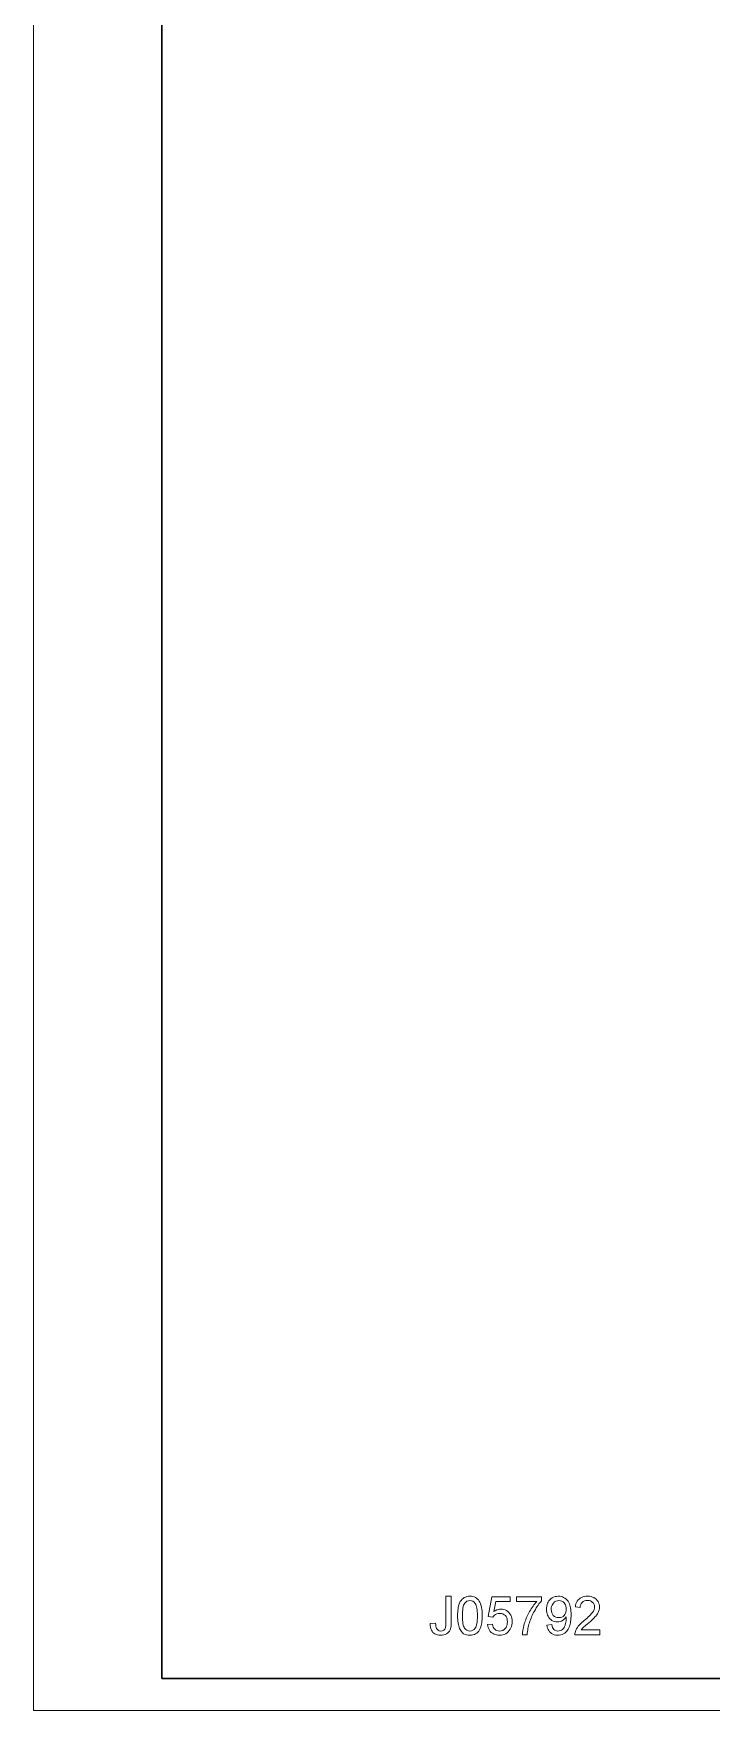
# Model space of a CAD drawing. Extents: x 0 to 297, y 0 to 535.
# Drawn here: x 0 to 105.6, y 0 to 261.2 of the extents above; entities that cross this region are included whole.
import ezdxf

# ---------------------------------------------------------------- set-up
doc = ezdxf.new("R2010")
doc.units = 0

msp = doc.modelspace()

# ---------------------------------------------------------------- linework, layer by layer
at = {"color": 7, "lineweight": 13}
for q in [(0, 420), (297, 0)]:
    msp.add_line((0, 0), q, dxfattribs=at)
at = {"color": 7, "lineweight": 30}
for q in [(20, 415), (292, 5)]:
    msp.add_line((20, 5), q, dxfattribs=at)
at = {"color": 7, "lineweight": 13}
for points in [[(61.78, 13.52), (62.61, 13.62), (62.63, 13.35), (62.66, 13.12), (62.7, 12.92), (62.76, 12.76), (62.84, 12.64), (62.99, 12.49), (63.18, 12.4), (63.4, 12.37), (63.65, 12.41), (63.86, 12.51), (64.02, 12.67), (64.12, 12.88), (64.15, 13.02), (64.18, 13.19), (64.19, 13.4), (64.19, 13.64), (64.19, 17.79), (65.03, 17.79), (65.03, 13.71), (65.02, 13.43), (65, 13.17), (64.96, 12.94), (64.91, 12.73), (64.85, 12.55), (64.74, 12.36), (64.62, 12.19), (64.46, 12.04), (64.28, 11.92), (64.08, 11.83), (63.86, 11.76), (63.62, 11.72), (63.37, 11.71), (63.12, 11.72), (62.89, 11.76), (62.68, 11.82), (62.49, 11.91), (62.32, 12.02), (62.17, 12.16), (62.05, 12.33), (61.95, 12.52), (61.87, 12.73), (61.81, 12.97), (61.78, 13.24)], [(66.03, 14.75), (66.03, 15.04), (66.04, 15.32), (66.07, 15.58), (66.1, 15.83), (66.14, 16.06), (66.18, 16.27), (66.24, 16.47), (66.34, 16.72), (66.45, 16.95), (66.57, 17.14), (66.72, 17.32), (66.88, 17.46), (67.06, 17.58), (67.25, 17.67), (67.47, 17.74), (67.7, 17.78), (67.94, 17.79), (68.17, 17.78), (68.39, 17.74), (68.6, 17.68), (68.79, 17.6), (68.97, 17.49), (69.13, 17.36), (69.27, 17.21), (69.38, 17.04), (69.49, 16.85), (69.58, 16.64), (69.66, 16.41), (69.73, 16.16), (69.77, 15.97), (69.8, 15.77), (69.83, 15.54), (69.85, 15.3), (69.86, 15.03), (69.86, 14.75), (69.86, 14.45), (69.84, 14.18), (69.82, 13.92), (69.79, 13.67), (69.75, 13.44), (69.7, 13.23), (69.65, 13.03), (69.55, 12.78), (69.44, 12.55), (69.32, 12.36), (69.17, 12.18), (69.01, 12.04), (68.83, 11.92), (68.64, 11.83), (68.42, 11.76), (68.19, 11.72), (67.94, 11.71), (67.67, 11.72), (67.42, 11.77), (67.18, 11.85), (66.97, 11.96), (66.78, 12.11), (66.61, 12.28), (66.51, 12.43), (66.42, 12.6), (66.33, 12.78), (66.26, 12.97), (66.2, 13.18), (66.15, 13.41), (66.1, 13.64), (66.07, 13.9), (66.05, 14.17), (66.03, 14.45)], [(66.78, 14.75), (66.78, 14.4), (66.8, 14.08), (66.82, 13.79), (66.86, 13.53), (66.91, 13.31), (66.97, 13.12), (67.03, 12.96), (67.11, 12.83), (67.29, 12.63), (67.49, 12.49), (67.71, 12.4), (67.94, 12.37), (68.18, 12.4), (68.4, 12.49), (68.6, 12.63), (68.77, 12.83), (68.85, 12.96), (68.92, 13.12), (68.98, 13.31), (69.03, 13.54), (69.06, 13.79), (69.09, 14.08), (69.11, 14.4), (69.11, 14.75), (69.11, 15.09), (69.09, 15.4), (69.06, 15.69), (69.03, 15.94), (68.98, 16.16), (68.93, 16.36), (68.86, 16.52), (68.78, 16.65), (68.61, 16.86), (68.41, 17.01), (68.18, 17.09), (67.94, 17.12), (67.7, 17.1), (67.49, 17.02), (67.3, 16.89), (67.13, 16.71), (67.04, 16.56), (66.97, 16.39), (66.91, 16.18), (66.86, 15.95), (66.83, 15.69), (66.8, 15.41), (66.78, 15.09)], [(70.69, 13.37), (71.44, 13.46), (71.5, 13.2), (71.58, 12.98), (71.68, 12.8), (71.81, 12.65), (71.96, 12.53), (72.14, 12.44), (72.33, 12.39), (72.56, 12.37), (72.83, 12.4), (73.07, 12.47), (73.28, 12.59), (73.45, 12.76), (73.57, 12.93), (73.66, 13.12), (73.73, 13.33), (73.76, 13.55), (73.78, 13.8), (73.76, 14.04), (73.73, 14.25), (73.67, 14.44), (73.58, 14.62), (73.47, 14.77), (73.3, 14.92), (73.09, 15.04), (72.85, 15.1), (72.56, 15.12), (72.32, 15.11), (72.11, 15.05), (71.93, 14.96), (71.78, 14.84), (71.64, 14.7), (71.53, 14.54), (70.78, 14.62), (71.36, 17.71), (74.19, 17.71), (74.19, 16.96), (71.98, 16.96), (71.69, 15.41), (71.9, 15.54), (72.11, 15.65), (72.32, 15.73), (72.54, 15.78), (72.76, 15.79), (73.01, 15.78), (73.23, 15.73), (73.45, 15.65), (73.65, 15.55), (73.84, 15.41), (74.02, 15.25), (74.17, 15.06), (74.3, 14.85), (74.4, 14.62), (74.47, 14.38), (74.51, 14.12), (74.53, 13.85), (74.51, 13.58), (74.48, 13.33), (74.41, 13.09), (74.32, 12.86), (74.21, 12.64), (74.07, 12.44), (73.9, 12.24), (73.72, 12.08), (73.52, 11.95), (73.3, 11.84), (73.07, 11.77), (72.82, 11.72), (72.55, 11.71), (72.3, 11.72), (72.06, 11.76), (71.84, 11.82), (71.63, 11.91), (71.44, 12.02), (71.26, 12.16), (71.11, 12.32), (70.98, 12.5), (70.87, 12.69), (70.79, 12.9), (70.73, 13.13)], [(75.19, 16.96), (75.19, 17.71), (79.11, 17.71), (79.11, 17.1), (78.97, 16.94), (78.83, 16.77), (78.69, 16.59), (78.55, 16.39), (78.41, 16.18), (78.27, 15.96), (78.13, 15.73), (77.99, 15.49), (77.87, 15.26), (77.76, 15.04), (77.65, 14.81), (77.55, 14.58), (77.46, 14.35), (77.37, 14.12), (77.28, 13.89), (77.21, 13.66), (77.14, 13.42), (77.08, 13.21), (77.03, 12.99), (76.98, 12.76), (76.94, 12.53), (76.91, 12.29), (76.88, 12.04), (76.86, 11.79), (76.11, 11.79), (76.12, 12), (76.14, 12.22), (76.17, 12.45), (76.21, 12.69), (76.27, 12.94), (76.33, 13.21), (76.41, 13.49), (76.48, 13.71), (76.55, 13.92), (76.63, 14.14), (76.71, 14.35), (76.8, 14.57), (76.9, 14.78), (77, 14.99), (77.11, 15.2), (77.23, 15.4), (77.36, 15.63), (77.5, 15.84), (77.64, 16.05), (77.78, 16.25), (77.92, 16.44), (78.06, 16.62), (78.21, 16.79), (78.36, 16.96)], [(79.94, 13.29), (80.69, 13.37), (80.75, 13.13), (80.82, 12.92), (80.91, 12.75), (81.02, 12.61), (81.19, 12.48), (81.4, 12.4), (81.63, 12.37), (81.84, 12.39), (82.03, 12.44), (82.21, 12.52), (82.37, 12.62), (82.5, 12.75), (82.61, 12.9), (82.69, 13.08), (82.77, 13.3), (82.84, 13.56), (82.89, 13.77), (82.92, 13.98), (82.94, 14.2), (82.95, 14.43), (82.94, 14.58), (82.83, 14.41), (82.69, 14.26), (82.54, 14.13), (82.36, 14.01), (82.18, 13.91), (81.98, 13.84), (81.78, 13.8), (81.57, 13.79), (81.33, 13.81), (81.11, 13.85), (80.91, 13.93), (80.71, 14.03), (80.53, 14.17), (80.36, 14.33), (80.22, 14.49), (80.11, 14.67), (80.02, 14.86), (79.95, 15.06), (79.9, 15.28), (79.87, 15.51), (79.86, 15.76), (79.87, 16.01), (79.9, 16.25), (79.96, 16.48), (80.03, 16.69), (80.13, 16.88), (80.24, 17.07), (80.38, 17.23), (80.56, 17.4), (80.76, 17.54), (80.97, 17.65), (81.2, 17.73), (81.44, 17.77), (81.69, 17.79), (81.92, 17.78), (82.13, 17.74), (82.34, 17.68), (82.54, 17.59), (82.73, 17.48), (82.91, 17.34), (83.07, 17.18), (83.22, 17.01), (83.34, 16.81), (83.45, 16.59), (83.51, 16.41), (83.57, 16.21), (83.61, 15.99), (83.65, 15.75), (83.67, 15.49), (83.69, 15.21), (83.69, 14.91), (83.69, 14.63), (83.68, 14.37), (83.66, 14.12), (83.63, 13.88), (83.6, 13.66), (83.56, 13.46), (83.51, 13.27), (83.45, 13.09), (83.36, 12.87), (83.26, 12.68), (83.15, 12.49), (83.02, 12.33), (82.88, 12.19), (82.72, 12.06), (82.52, 11.93), (82.31, 11.83), (82.08, 11.76), (81.84, 11.72), (81.59, 11.71), (81.33, 11.72), (81.08, 11.77), (80.86, 11.86), (80.65, 11.97), (80.47, 12.12), (80.33, 12.27), (80.22, 12.44), (80.12, 12.62), (80.04, 12.83), (79.98, 13.05)], [(82.94, 15.78), (82.93, 16.01), (82.89, 16.23), (82.83, 16.43), (82.74, 16.6), (82.63, 16.76), (82.46, 16.92), (82.27, 17.03), (82.05, 17.1), (81.81, 17.12), (81.56, 17.1), (81.33, 17.03), (81.13, 16.9), (80.95, 16.73), (80.83, 16.57), (80.73, 16.38), (80.66, 16.18), (80.62, 15.96), (80.61, 15.72), (80.63, 15.45), (80.69, 15.21), (80.79, 14.99), (80.93, 14.81), (81.1, 14.65), (81.31, 14.54), (81.53, 14.48), (81.79, 14.46), (82.03, 14.48), (82.25, 14.54), (82.45, 14.65), (82.62, 14.81), (82.74, 14.96), (82.83, 15.13), (82.89, 15.32), (82.93, 15.54)], [(88.19, 12.54), (88.19, 11.79), (84.28, 11.79), (84.28, 11.97), (84.31, 12.14), (84.36, 12.32), (84.44, 12.52), (84.55, 12.72), (84.67, 12.93), (84.82, 13.12), (84.93, 13.26), (85.06, 13.39), (85.21, 13.54), (85.37, 13.69), (85.56, 13.85), (85.75, 14.01), (85.98, 14.21), (86.19, 14.39), (86.38, 14.57), (86.55, 14.73), (86.7, 14.88), (86.84, 15.03), (86.95, 15.15), (87.04, 15.27), (87.18, 15.49), (87.28, 15.71), (87.34, 15.92), (87.36, 16.14), (87.34, 16.34), (87.28, 16.52), (87.19, 16.69), (87.05, 16.84), (86.89, 16.96), (86.7, 17.05), (86.49, 17.11), (86.26, 17.12), (86.01, 17.11), (85.79, 17.05), (85.6, 16.96), (85.43, 16.84), (85.29, 16.68), (85.19, 16.49), (85.13, 16.28), (85.11, 16.04), (84.36, 16.12), (84.4, 16.38), (84.46, 16.62), (84.54, 16.84), (84.65, 17.04), (84.78, 17.21), (84.94, 17.36), (85.11, 17.49), (85.31, 17.6), (85.52, 17.68), (85.75, 17.74), (86, 17.78), (86.27, 17.79), (86.55, 17.78), (86.8, 17.74), (87.03, 17.67), (87.25, 17.58), (87.44, 17.46), (87.62, 17.31), (87.77, 17.15), (87.89, 16.97), (87.99, 16.78), (88.06, 16.58), (88.1, 16.36), (88.11, 16.13), (88.1, 15.9), (88.05, 15.66), (87.98, 15.43), (87.9, 15.25), (87.8, 15.07), (87.68, 14.89), (87.53, 14.7), (87.41, 14.57), (87.27, 14.42), (87.11, 14.25), (86.92, 14.07), (86.7, 13.87), (86.46, 13.66), (86.21, 13.46), (86, 13.29), (85.83, 13.14), (85.7, 13.02), (85.6, 12.93), (85.47, 12.8), (85.35, 12.67), (85.25, 12.54)]]:
    msp.add_lwpolyline(points, close=True, dxfattribs=at)

doc.saveas('drawing.dxf')
